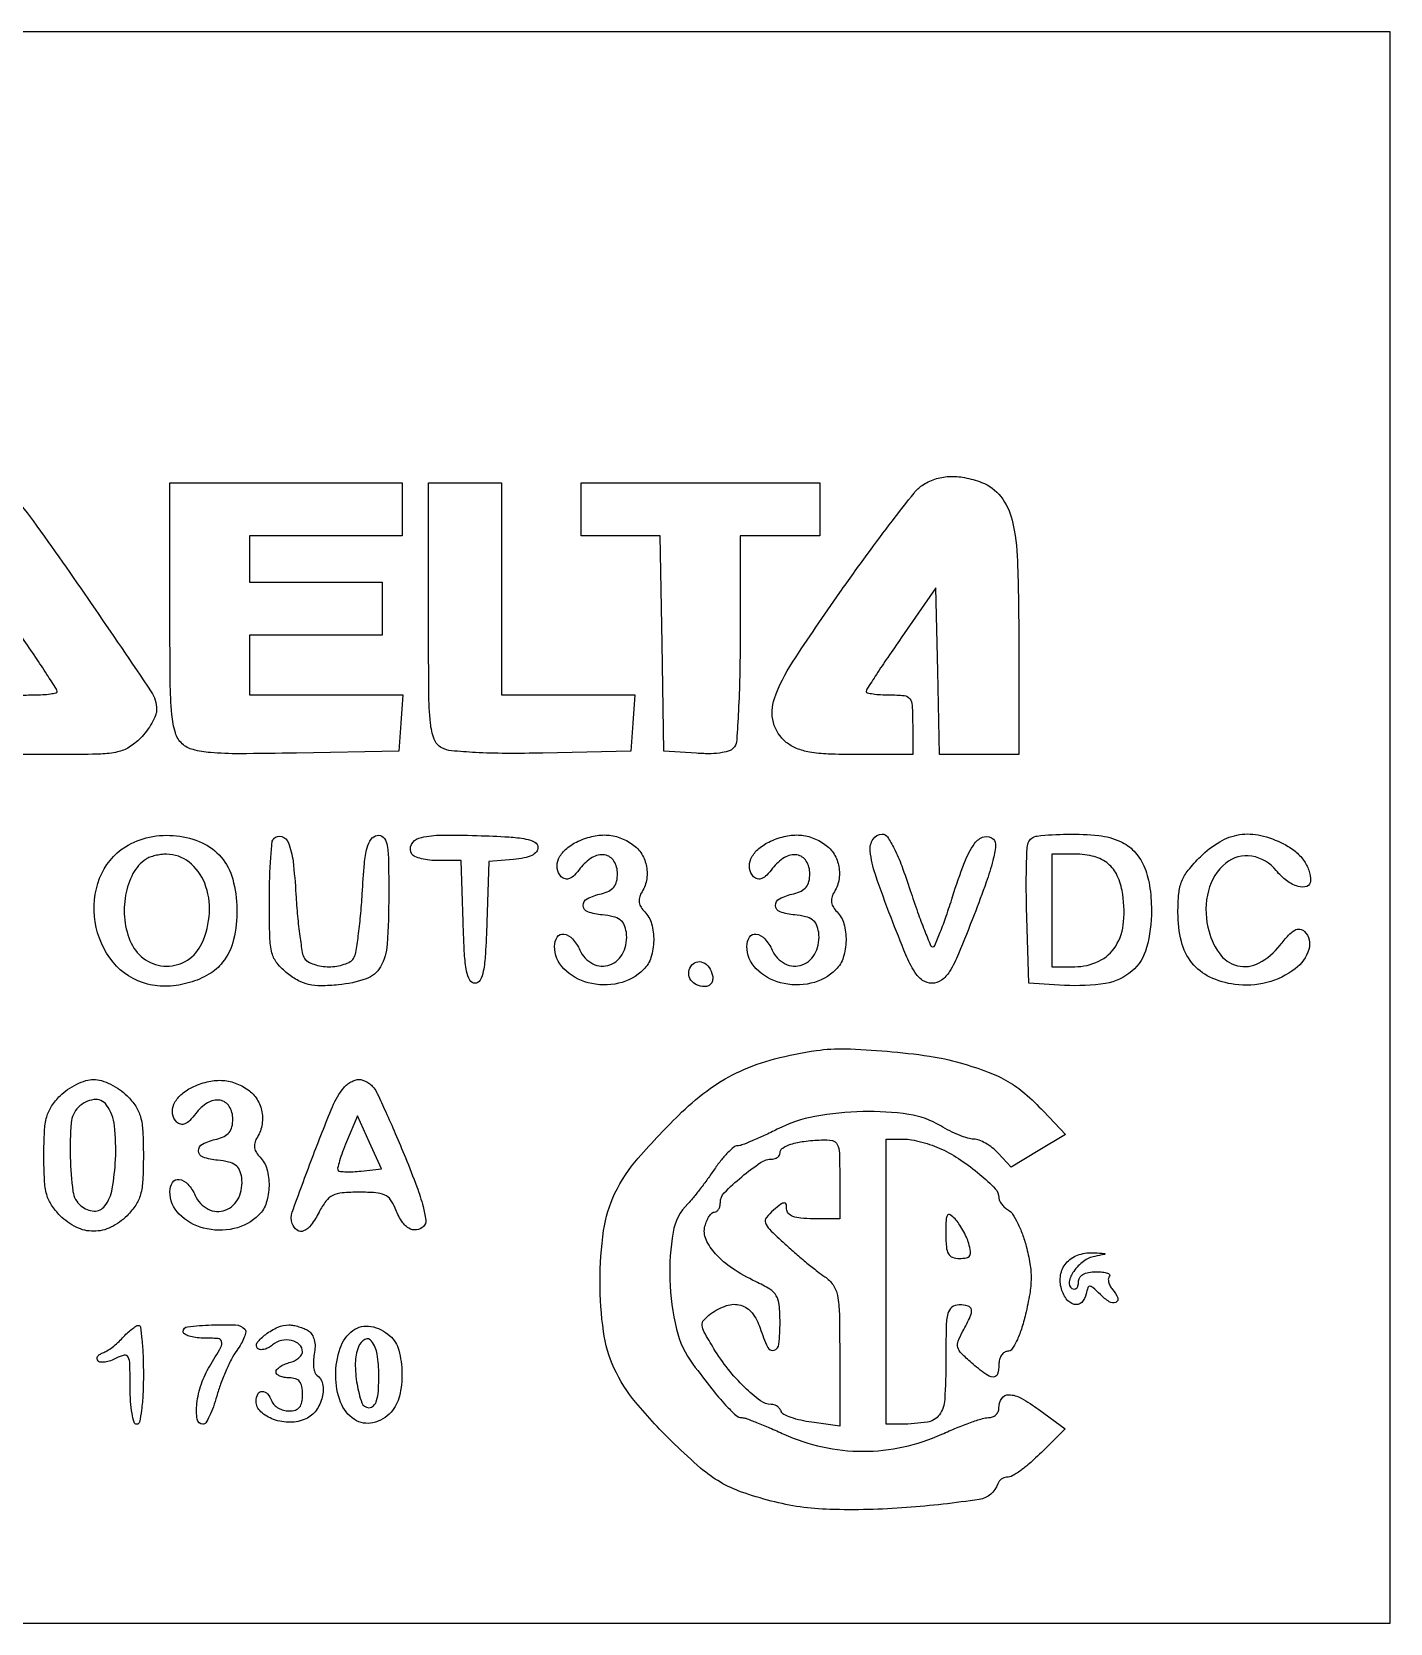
# Model space of a CAD drawing. Extents: x 0 to 414, y 0 to 240.
# Drawn here: x 209.2 to 414, y 0 to 240 of the extents above; entities that cross this region are included whole.
import ezdxf

# ---------------------------------------------------------------- set-up
doc = ezdxf.new("R2010")
doc.units = 0

msp = doc.modelspace()

# ---------------------------------------------------------------- linework, layer by layer
msp.add_lwpolyline([(0, 120), (0, 0), (207, 0), (414, 0), (414, 120), (414, 240), (207, 240), (0, 240)], close=True)
for points in [[(352.387004, 172.042961, -0.13697), (355.296839, 169.896443, -0.108719), (356.989869, 166.359101, -0.049446), (357.804905, 160.172845, -0.008046), (358, 148.04966), (358, 131), (352.029877, 131), (346.059754, 131), (345.779877, 143.569257), (345.5, 156.138515), (340.25, 148.582512, 0.002974), (338.237722, 145.64928, 0.004632), (336.542188, 143.095317, 0.001491), (335.105427, 140.87254, 0.143688), (335, 140.513255, 0.351016), (335.161837, 140.311131, 0.01872), (336.028125, 140.150769, 0.02263), (337.158189, 140.036979, 0.013777), (338.5, 140, -0.023974), (340.709242, 139.894012, -0.206324), (341.555556, 139.428571, -0.154453), (341.929858, 138.4175, -0.012019), (342, 135.5), (342, 131), (333.610784, 131, -0.009353), (329.237004, 131.081819, -0.03346), (326.457149, 131.372825, -0.05284), (324.501964, 131.928237, -0.074713), (322.944117, 132.844168, -0.15913), (321.006205, 135.837683, -0.151789), (321.159852, 139.461976, -0.059299), (323.892966, 144.949337, -0.008293), (331.034116, 155.451648, -0.004313), (335.152767, 161.192098, -0.00598), (338.950008, 166.260943, -0.003846), (342.214631, 170.444876, -0.0725), (343.423289, 171.58393, -0.072936), (345.317734, 172.535302, -0.067256), (347.459341, 172.937134, -0.060611), (349.826396, 172.771386, -0.043111)], [(265, 168), (265, 164), (253.5, 164), (242, 164), (242, 160.5), (242, 157), (252, 157), (262, 157), (262, 153), (262, 149), (252, 149), (242, 149), (242, 144.5), (242, 140), (253.557498, 140), (265.114996, 140), (264.807498, 135.75), (264.5, 131.5), (249.108364, 131.223191, -0.00333), (240.466687, 131.125333, -0.021487), (236.107476, 131.292383, -0.044225), (233.49749, 131.739498, -0.119947), (231.858364, 132.628178, -0.13848), (230.823351, 134.278968, -0.04867), (230.296964, 137.052634, -0.020273), (230.05141, 141.984706, -0.002301), (230, 153.154988), (230, 172), (247.5, 172), (265, 172)], [(280, 156), (280, 140), (290.057498, 140), (300.114996, 140), (299.807498, 135.75), (299.5, 131.5), (286.23864, 131.220896, -0.006624), (280.675562, 131.177527, -0.011498), (276.057941, 131.30892, -0.010191), (272.443988, 131.568931, -0.100131), (270.98864, 132.00608, -0.182563), (269.852441, 133.306114, -0.065225), (269.289211, 135.746383, -0.022272), (269.045363, 140.428732, -0.001874), (269, 152.535184), (269, 172), (274.5, 172), (280, 172)], [(328, 168), (328, 164), (322, 164), (316, 164), (315.984687, 148.75, -0.005071), (315.918499, 142.811525, -0.00745), (315.729638, 137.594567, -0.003946), (315.470525, 133.206105, -0.125224), (315.137939, 132.18895, -0.154438), (314.477787, 131.633845, -0.055074), (313.281295, 131.286315, -0.040409), (311.600982, 131.131512, -0.018614), (309.403252, 131.18895), (304.5, 131.5), (304.225229, 147.75), (303.950457, 164), (297.975229, 164), (292, 164), (292, 168), (292, 172), (310, 172), (328, 172)], [(237.717004, 115.542614, -0.112066), (239.472273, 112.22923, -0.062296), (240.111167, 107.680146, -0.062126), (239.609465, 103.095326, -0.108784), (237.956669, 99.672043, -0.094221), (235.882987, 97.866478, -0.061416), (232.958206, 96.609765, -0.059454), (229.699147, 96.069165, -0.073008), (226.633022, 96.377258, -0.161991), (221.433265, 99.688871, -0.131659), (218.720935, 105.751156, -0.131829), (219.404897, 112.351283, -0.16255), (223.311367, 117.106824, -0.090156), (226.924979, 118.554344, -0.077488), (231.019917, 118.744928, -0.080063), (234.854342, 117.692202, -0.108599)], [(249, 109.921051, 0.008044), (249.250521, 106.604513, 0.010764), (249.590774, 103.606496, 0.008151), (249.967362, 101.128838, 0.102171), (250.309017, 100.25, 0.122217), (250.821335, 99.769699, 0.045879), (251.726963, 99.367188, 0.042007), (252.837503, 99.092386, 0.039674), (254, 99, 0.039674), (255.162497, 99.092386, 0.042007), (256.273037, 99.367188, 0.045879), (257.178665, 99.769699, 0.122217), (257.690983, 100.25, 0.102491), (258.032603, 101.130394, 0.008072), (258.409226, 103.626833, 0.010706), (258.749483, 106.647214, 0.007987), (259, 109.990282, -0.006904), (259.333479, 114.573698, -0.040835), (259.735539, 116.943485, -0.093181), (260.332962, 118.227416, -0.192682), (261.25, 118.813606, -0.241762), (262.168551, 118.543136, -0.155994), (262.712243, 117.549149, -0.043412), (262.951956, 115.258304, -0.004372), (263, 109.764454, -0.015927), (262.765013, 102.389334, -0.112531), (261.753648, 98.973051, -0.184314), (259.587926, 97.169824, -0.058809), (255.417873, 96.270984, -0.020633), (252.769908, 96.129037, -0.057782), (250.924563, 96.320048, -0.070026), (249.380405, 96.898459, -0.042535), (247.75, 97.974226, -0.054524), (246.170433, 99.528115, -0.109991), (245.390426, 101.080736, -0.05549), (245.067445, 103.448308, -0.006179), (245, 108.905913, -0.007317), (245.04986, 112.312737, -0.010842), (245.201953, 115.295149, -0.006258), (245.413601, 117.774675, -0.173647), (245.6875, 118.354167, -0.283351), (246.878635, 118.637051, -0.222953), (247.862106, 117.706448, -0.064757), (248.563323, 114.90121, -0.014078)], [(285.5, 117, -0.175358), (285.255863, 116.325297, -0.106214), (284.579764, 115.795365, -0.066545), (283.435899, 115.415967, -0.026147), (281.786756, 115.191826), (278.073512, 114.883652), (277.786756, 105.691826, -0.006163), (277.577853, 100.893867, -0.034051), (277.258487, 98.329764, -0.07622), (276.766308, 96.956494, -0.275282), (276, 96.5, -0.276043), (275.23312, 96.958306, -0.075785), (274.74113, 98.339588, -0.033858), (274.42177, 100.918611, -0.00611), (274.212474, 105.75), (273.924948, 115), (270.521491, 115, -0.02721), (269.173211, 115.073428, -0.03374), (267.936252, 115.29375, -0.035898), (266.95692, 115.613392, -0.158808), (266.5, 116, -0.251409), (266.413793, 117.412296, -0.219155), (267.550616, 118.384821, -0.065245), (270.590449, 118.831418, -0.0117), (276.331542, 118.786447, -0.006185), (281.116073, 118.577701, -0.03413), (283.674183, 118.258332, -0.076396), (285.044236, 117.766078, -0.274974)], [(299.777494, 117.443296, -0.101412), (301.14754, 115.995032, -0.095503), (301.874197, 114.093912, -0.093373), (301.850273, 112.021865, -0.091906), (301.075438, 110.087821, 0.086133), (300.786984, 109.391044, 0.100666), (300.772685, 108.676394, 0.091659), (301.04446, 107.961868, 0.059854), (301.590751, 107.266392, -0.130198), (302.630966, 105.47653, -0.071622), (302.947678, 102.946226, -0.071025), (302.53652, 100.403162, -0.121415), (301.430073, 98.57293, -0.142658), (297.654169, 96.500359, -0.118912), (293.061163, 96.583603, -0.134056), (289.396307, 98.688572, -0.198267), (288, 102.071429, -0.142885), (288.409126, 103.473861, -0.296144), (289.40402, 103.926855, -0.177281), (290.70944, 103.214584, -0.07335), (291.818046, 101.5, 0.167367), (293.773827, 99.43891, 0.214982), (296.353872, 99.293161, 0.193482), (298.372183, 101.170878, 0.146038), (298.826764, 104.194958, 0.071742), (298.492821, 105.338768, 0.130422), (297.879581, 106.086832, 0.100652), (296.853923, 106.549928, 0.03195), (295.189295, 106.817886, -0.058937), (293.008392, 107.290626, -0.310329), (292.317114, 108.223387, -0.295589), (292.929741, 109.248107, -0.056391), (295.074139, 110.017502, 0.056864), (296.198495, 110.422109, 0.108939), (296.942927, 111.019263, 0.110436), (297.361043, 111.867998, 0.059509), (297.5, 113.03139, 0.13999), (296.955511, 114.938015, 0.22065), (295.556971, 115.854516, 0.175233), (293.670477, 115.469802, 0.094173), (291.887751, 113.855339, -0.028611), (290.995805, 112.805581, -0.098187), (290.267805, 112.292918, -0.168257), (289.62734, 112.238729, -0.134445), (289.021209, 112.582783, -0.164244), (288.410043, 113.811223, -0.138077), (288.611476, 115.257976, -0.106303), (289.637381, 116.681203, -0.071186), (291.308337, 117.805536, -0.050933), (293.614774, 118.643201, -0.072461), (295.780848, 118.864744, -0.076703), (297.826711, 118.458856, -0.065608)], [(328.777494, 117.443296, -0.101412), (330.14754, 115.995032, -0.095503), (330.874197, 114.093912, -0.093373), (330.850273, 112.021865, -0.091906), (330.075438, 110.087821, 0.086133), (329.786984, 109.391044, 0.100666), (329.772685, 108.676394, 0.091659), (330.04446, 107.961868, 0.059854), (330.590751, 107.266392, -0.130198), (331.630966, 105.47653, -0.071622), (331.947678, 102.946226, -0.071025), (331.53652, 100.403162, -0.121415), (330.430073, 98.57293, -0.142658), (326.654169, 96.500359, -0.118912), (322.061163, 96.583603, -0.134056), (318.396307, 98.688572, -0.198267), (317, 102.071429, -0.142885), (317.409126, 103.473861, -0.296144), (318.40402, 103.926855, -0.177281), (319.70944, 103.214584, -0.07335), (320.818046, 101.5, 0.167367), (322.773827, 99.43891, 0.214982), (325.353872, 99.293161, 0.193482), (327.372183, 101.170878, 0.146038), (327.826764, 104.194958, 0.071742), (327.492821, 105.338768, 0.130422), (326.879581, 106.086832, 0.100652), (325.853923, 106.549928, 0.03195), (324.189295, 106.817886, -0.058937), (322.008392, 107.290626, -0.310329), (321.317114, 108.223387, -0.295589), (321.929741, 109.248107, -0.056391), (324.074139, 110.017502, 0.056864), (325.198495, 110.422109, 0.108939), (325.942927, 111.019263, 0.110436), (326.361043, 111.867998, 0.059509), (326.5, 113.03139, 0.13999), (325.955511, 114.938015, 0.22065), (324.556971, 115.854516, 0.175233), (322.670477, 115.469802, 0.094173), (320.887751, 113.855339, -0.028611), (319.995805, 112.805581, -0.098187), (319.267805, 112.292918, -0.168257), (318.62734, 112.238729, -0.134445), (318.021209, 112.582783, -0.164244), (317.410043, 113.811223, -0.138077), (317.611476, 115.257976, -0.106303), (318.637381, 116.681203, -0.071186), (320.308337, 117.805536, -0.050933), (322.614774, 118.643201, -0.072461), (324.780848, 118.864744, -0.076703), (326.826711, 118.458856, -0.065608)], [(341.644094, 110.5, 0.006153), (342.749823, 107.241443, 0.00991), (343.78058, 104.496875, 0.004064), (344.712524, 102.211564, 0.302626), (345.030059, 102, 0.302076), (345.343319, 102.20826, 0.005153), (346.160279, 104.212525, 0.011218), (347.059955, 106.644619, 0.006993), (348.010036, 109.532, -0.014847), (349.8036, 114.707585, -0.063362), (351.339134, 117.587534, -0.171301), (352.764974, 118.59493, -0.2717), (354.171399, 118.228601, -0.231585), (354.510353, 117.239838, -0.031144), (354.089481, 115.017438, -0.02309), (353.091235, 111.739367, -0.006834), (351.265503, 106.820983, -0.005464), (348.922281, 100.954894, -0.040178), (347.552933, 98.26763, -0.098285), (346.34402, 96.963502, -0.15813), (344.915099, 96.5, -0.154302), (343.495741, 96.948702, -0.100618), (342.305278, 98.206614, -0.041611), (340.97575, 100.797469, -0.00577), (338.735413, 106.416229, -0.00956), (336.380015, 112.894054, -0.056164), (335.600761, 116.421523, -0.168584), (336.023666, 118.237352, -0.25746), (337.406591, 119, -0.250904), (338.197066, 118.576685, -0.031263), (339.207093, 116.832816, -0.026271), (340.352148, 114.19784, -0.010645)], [(373.342675, 117.889728, -0.097119), (375.379863, 116.431802, -0.083846), (376.842819, 114.240722, -0.067839), (377.715713, 111.271629, -0.037634), (378, 107.5, -0.064574), (377.271418, 101.882101, -0.151293), (375.05188, 98.328066, -0.140483), (371.082253, 96.492601, -0.052754), (364.903846, 96.192405), (359.5, 96.5), (359.211631, 106.428821, -0.005089), (359.138083, 110.328401, -0.007028), (359.156897, 113.829147, -0.004646), (359.240976, 116.755611, -0.082283), (359.430246, 117.678821, -0.280601), (360.771985, 118.714267, -0.023747), (365.316427, 118.999316, -0.03029), (370.072954, 118.783205, -0.080564)], [(397.928479, 117.536985, -0.049318), (399.661767, 116.411751, -0.067444), (400.944726, 115.066629, -0.074851), (401.729787, 113.549948, -0.082239), (402, 111.918213, -0.320871), (401.432927, 111.125545, -0.157603), (400.127964, 111.104415, -0.086072), (398.367224, 111.994748, -0.066195), (396.82134, 113.5, 0.188001), (393.129338, 115.676204, 0.21631), (389.210645, 114.612307, 0.159595), (386.5907, 110.462222, 0.116219), (386.507195, 104.967243, 0.096442), (388.192396, 101.073889, 0.18308), (390.956904, 99.150497, 0.188433), (394.239549, 99.568925, 0.10222), (397.389319, 102.238203, -0.018865), (398.678074, 103.762762, -0.078068), (399.61663, 104.514738, -0.160258), (400.376399, 104.670209, -0.168937), (401.061134, 104.338866, -0.279898), (401.728821, 101.605373, -0.154091), (399.681835, 98.689235, -0.100773), (395.40616, 96.612676, -0.096442), (390.588815, 96.328326, -0.077174), (386.806556, 97.446198, -0.115198), (384.116616, 99.580831, -0.10737), (382.530143, 102.80976, -0.060767), (382, 107.155764, -0.023042), (382.133002, 110.040282, -0.072785), (382.587018, 111.916119, -0.075141), (383.550805, 113.550598, -0.02566), (385.4, 115.6, -0.062788), (388.301321, 117.85167, -0.095586), (391.295308, 118.924194, -0.095487), (394.47569, 118.806455, -0.062544)], [(226.399704, 115.234687, 0.125114), (224.435679, 113.053831, 0.077299), (223.311686, 109.771349, 0.071839), (223.191666, 106.043637, 0.079235), (224.151757, 102.566275, 0.141821), (226.323804, 100.035622, 0.144926), (229.493066, 99.083331, 0.145529), (232.660033, 100.01112, 0.143283), (234.828561, 102.523076, 0.093205), (235.96792, 107.145791, 0.108695), (235.245224, 111.602506, 0.130645), (232.893018, 114.780847, 0.170077), (229.5, 115.969374, 0.031851), (228.653564, 115.9154, 0.026336), (227.764288, 115.75356, 0.027127), (226.962421, 115.516959, 0.061971)], [(363, 107.5), (363, 99), (366.428571, 99, 0.112894), (370.058576, 99.83019, 0.142294), (372.610404, 102.12474, 0.119413), (373.814832, 105.783167, 0.066545), (373.567025, 110.49442, 0.072327), (372.710344, 112.996727, 0.116369), (371.254772, 114.704124, 0.105907), (369.080561, 115.680607, 0.052823), (366.065741, 116), (363, 116)], [(311.823324, 97.667134, -0.082815), (311.840657, 97.008508, -0.120928), (311.62654, 96.471852, -0.131351), (311.205027, 96.124479, -0.107426), (310.632341, 96, -0.107481), (309.426639, 96.26221, -0.135832), (308.556117, 96.992904, -0.150378), (308.238325, 98.005956, -0.140675), (308.532624, 99.052786, -0.174919), (309.347864, 99.699843, -0.182771), (310.371103, 99.66197, -0.142821), (311.302492, 98.905288, -0.103679)], [(349.171431, 84.515959, -0.018144), (353.386191, 83.119792, -0.042984), (356.371785, 81.706637, -0.046658), (358.924085, 79.879734, -0.025048), (361.721599, 77.19636), (365.038015, 73.679935), (360.940022, 71.236187), (356.84203, 68.792438), (354.88206, 70.896219, 0.038805), (354.005752, 71.701524, 0.036134), (352.995211, 72.383112, 0.038189), (352.005812, 72.854735, 0.091829), (351.211045, 73.003738, -0.073827), (350.336642, 73.135508, -0.021146), (349.040832, 73.59278, -0.020791), (347.604927, 74.239371, -0.020713), (346.22583, 75.003738, 0.101205), (341.426452, 76.732827, 0.041193), (334.465224, 77.163116, 0.040981), (327.259433, 76.421762, 0.071386), (321.580522, 74.495815, -0.008075), (319.617573, 73.539486, -0.010508), (317.788737, 72.731138, -0.008355), (316.242846, 72.116453, -0.089091), (315.580522, 71.993167, 0.176291), (315.019251, 71.784896, 0.023627), (314.083028, 70.909979, 0.024939), (313.036355, 69.721696, 0.018599), (312, 68.315313, -0.007309), (310.940715, 66.807697, -0.007052), (309.82537, 65.313439, -0.006997), (308.80633, 64.025347, -0.025466), (308.107644, 63.251219, 0.154505), (305.8832, 58.963351, 0.050964), (305.379827, 51.797485, 0.050749), (306.375506, 44.362203, 0.102611), (308.875676, 39.038236, 0.006117), (311.730722, 35.327312, 0.018492), (313.797206, 32.898605, 0.021819), (315.347915, 31.348526, 0.187545), (316.244412, 31, -0.088732), (316.818943, 30.897232, -0.005275), (318.474063, 30.265625, -0.007804), (320.435723, 29.457646, -0.00567), (322.593712, 28.5, 0.054107), (328.391729, 26.572872, 0.053245), (334.5, 25.920548, 0.053245), (340.608271, 26.572872, 0.054107), (346.406288, 28.5, -0.009907), (348.613546, 29.457208, -0.011922), (350.725786, 30.265625, -0.010648), (352.525553, 30.862832, -0.074914), (353.435923, 31, 0.090975), (354.033035, 31.109551, 0.09568), (354.540552, 31.423289, 0.099593), (354.880153, 31.891213, 0.107732), (355, 32.440983, -0.14789), (355.440479, 33.89762, -0.260861), (356.527463, 34.454076, -0.11998), (358.369634, 33.932272, -0.029822), (361.019682, 32.216913), (364.998737, 29.290683), (362.593561, 26.895342, -0.009154), (360.24384, 24.639387, -0.02472), (358.47116, 23.154433, -0.033627), (357.102457, 22.256441, -0.129064), (356.12554, 22, 0.093935), (355.734071, 21.9258, 0.069964), (355.350419, 21.709008, 0.068244), (355.032571, 21.388017, 0.080073), (354.833333, 21.00939, -0.281269), (352.037017, 18.66442, -0.018395), (341.088498, 17.425527, -0.026188), (329.496626, 17.152757, -0.056552), (320.675835, 18.412185, -0.020696), (316.188749, 19.781497, -0.048659), (313.015524, 21.255344, -0.044687), (310.030575, 23.392514, -0.01516), (306.087679, 27, -0.025271), (300.259483, 33.269413, -0.06731), (297.000647, 38.421491, -0.073265), (295.37937, 43.990192, -0.034274), (294.863986, 51.5, -0.035055), (295.404741, 59.203496, -0.077312), (297.112213, 64.833189, -0.067122), (300.619362, 70.153229, -0.021386), (307.166472, 77.046523, -0.037116), (311.513952, 80.665354, -0.047546), (316.017901, 83.273941, -0.044484), (321.171155, 85.102863, -0.02722), (327.5, 86.370648, -0.042861), (331.815915, 86.619538, -0.014328), (338.132985, 86.260849, -0.014607), (344.516082, 85.526217, -0.034964)], [(223.545455, 79.545455, -0.05064), (224.841077, 77.956979, -0.079677), (225.563793, 76.35582, -0.053798), (225.90775, 74.189831, -0.012499), (226, 70.5, -0.012499), (225.90775, 66.810169, -0.053798), (225.563793, 64.64418, -0.079677), (224.841077, 63.043021, -0.05064), (223.545455, 61.454545, -0.082654), (221.108277, 59.712909, -0.114378), (218.5, 59.10834, -0.114378), (215.891723, 59.712909, -0.082654), (213.454545, 61.454545, -0.05064), (212.158923, 63.043021, -0.079677), (211.436207, 64.64418, -0.053798), (211.09225, 66.810169, -0.012499), (211, 70.5, -0.012499), (211.09225, 74.189831, -0.053798), (211.436207, 76.35582, -0.079677), (212.158923, 77.956979, -0.05064), (213.454545, 79.545455, -0.046014), (214.584818, 80.484854, -0.03719), (215.949148, 81.278977, -0.038507), (217.330305, 81.823919, -0.074846), (218.5, 82, -0.074846), (219.669695, 81.823919, -0.038507), (221.050852, 81.278977, -0.03719), (222.415182, 80.484854, -0.046014)], [(241.777494, 80.443296, -0.101412), (243.14754, 78.995032, -0.095503), (243.874197, 77.093912, -0.093373), (243.850273, 75.021865, -0.091906), (243.075438, 73.087821, 0.086133), (242.786984, 72.391044, 0.100666), (242.772685, 71.676394, 0.091659), (243.04446, 70.961868, 0.059854), (243.590751, 70.266392, -0.130198), (244.630966, 68.47653, -0.071622), (244.947678, 65.946226, -0.071025), (244.53652, 63.403162, -0.121415), (243.430073, 61.57293, -0.142658), (239.654169, 59.500359, -0.118912), (235.061163, 59.583603, -0.134056), (231.396307, 61.688572, -0.198267), (230, 65.071429, -0.142885), (230.409126, 66.473861, -0.296144), (231.40402, 66.926855, -0.177281), (232.70944, 66.214584, -0.07335), (233.818046, 64.5, 0.167367), (235.773827, 62.43891, 0.214982), (238.353872, 62.293161, 0.193482), (240.372183, 64.170878, 0.146038), (240.826764, 67.194958, 0.071742), (240.492821, 68.338768, 0.130422), (239.879581, 69.086832, 0.100652), (238.853923, 69.549928, 0.03195), (237.189295, 69.817886, -0.058937), (235.008392, 70.290626, -0.310329), (234.317114, 71.223387, -0.295589), (234.929741, 72.248107, -0.056391), (237.074139, 73.017502, 0.056864), (238.198495, 73.422109, 0.108939), (238.942927, 74.019263, 0.110436), (239.361043, 74.867998, 0.059509), (239.5, 76.03139, 0.13999), (238.955511, 77.938015, 0.22065), (237.556971, 78.854516, 0.175233), (235.670477, 78.469802, 0.094173), (233.887751, 76.855339, -0.028611), (232.995805, 75.805581, -0.098187), (232.267805, 75.292918, -0.168257), (231.62734, 75.238729, -0.134445), (231.021209, 75.582783, -0.164244), (230.410043, 76.811223, -0.138077), (230.611476, 78.257976, -0.106303), (231.637381, 79.681203, -0.071186), (233.308337, 80.805536, -0.050933), (235.614774, 81.643201, -0.072461), (237.780848, 81.864744, -0.076703), (239.826711, 81.458856, -0.065608)], [(260.729582, 80.75, -0.055425), (261.277024, 79.85995, -0.003702), (262.536187, 77.138043, -0.0053), (263.98199, 73.859016, -0.00394), (265.511322, 70.209296, -0.007738), (267.23123, 65.819879, -0.024985), (268.180838, 62.834937, -0.034193), (268.572856, 60.793147, -0.230646), (268.246428, 59.846428, -0.164888), (267.16238, 59.311276, -0.177477), (266.014046, 59.567542, -0.111603), (264.903917, 60.695011, -0.048047), (263.963068, 62.597139, 0.06681), (263.280773, 63.855798, 0.131458), (262.401471, 64.565716, 0.08642), (261.028575, 64.909537, 0.018246), (258.550431, 65, 0.020491), (255.974775, 64.894399, 0.094872), (254.5455, 64.497094, 0.118508), (253.527273, 63.646004, 0.040373), (252.5, 62, -0.038044), (251.300835, 60.058525, -0.134913), (250.166963, 59.15422, -0.268368), (249.203047, 59.269812, -0.14109), (248.452004, 60.26448, -0.180343), (248.435493, 61.99205, -0.00379), (251.458957, 70.151174, -0.006763), (254.514923, 77.892532, -0.074419), (256.220279, 80.75, -0.052781), (256.705034, 81.228306, -0.042949), (257.312599, 81.632812, -0.044571), (257.944794, 81.909438, -0.081022), (258.5, 82, -0.081783), (259.051678, 81.909157, -0.046176), (259.672673, 81.632812, -0.04454), (260.263974, 81.228283, -0.054959)], [(216.2, 77.8, 0.177486), (215.120258, 75.470834, 0.027151), (214.972231, 70.275103, 0.02675), (215.383483, 65.099576, 0.188509), (216.583823, 62.930433, 0.161254), (218.563012, 62.156012, 0.251179), (220.182831, 62.91654, 0.11642), (221.300476, 65.503134, 0.032005), (221.799984, 69.941286, 0.039468), (221.643658, 75.014003, 0.128048), (220.453435, 78.134278, 0.279985), (218.527563, 78.961463, 0.162687)], [(256.634385, 72.59646, 0.012062), (256.028183, 71.070328, 0.01843), (255.58405, 69.717094, 0.013355), (255.296103, 68.605928, 0.258607), (255.390736, 68.275931, 0.175037), (255.705519, 68.128185, 0.01611), (256.580246, 68.075588, 0.01926), (257.657121, 68.087083, 0.013907), (258.854576, 68.179471), (261.901428, 68.5), (260.098225, 72.5), (258.295022, 76.5)], [(331, 67), (331, 61), (327, 61, -0.020356), (325.118332, 61.076637, -0.068912), (323.921045, 61.343138, -0.127335), (323.250604, 61.811653, -0.178758), (323, 62.490213, 0.061311), (322.913018, 63.196898, 0.372818), (322.634793, 63.392246, 0.140693), (322.127606, 63.189011, 0.011858), (321.024402, 62.288866, 0.046496), (319.937826, 61.167794, 0.257006), (319.797687, 60.369262, 0.117466), (320.391843, 59.42839, 0.007478), (322.774402, 57.16966, 0.007389), (324.365779, 55.748394, 0.006508), (326.066543, 54.312368, 0.006551), (327.634272, 53.057308, 0.019575), (328.75, 52.255997, -0.098628), (330.001293, 51.017376, -0.102496), (330.661188, 49.410118, -0.041835), (330.942157, 46.656571, -0.004517), (331, 40.253321), (331, 29.736662), (326.771503, 30.303822, -0.02203), (325.126182, 30.598779, -0.030152), (323.680894, 31.017079, -0.03054), (322.575827, 31.4883, -0.198786), (322.18817, 31.935491, 0.090057), (321.96512, 32.342444, 0.069803), (321.594858, 32.687659, 0.069017), (321.139164, 32.920979, 0.083782), (320.666667, 33.001221, -0.162136), (319.035049, 33.546493, -0.031734), (316.649789, 35.586115, -0.032069), (314.1659, 38.329543, -0.031273), (312.030534, 41.390351, -0.008723), (310.576853, 43.876097, -0.104205), (310.245454, 44.93219, -0.209554), (310.50223, 45.715621, -0.05244), (311.522828, 46.640351, -0.076052), (313.94008, 47.897448, -0.152809), (316.068515, 47.949555, -0.159706), (317.784038, 46.787119, -0.085143), (319, 44.5, 0.027489), (320.138176, 41.597747, 0.373347), (321.094947, 41.161897, 0.306306), (321.842885, 42.069701, 0.023675), (322, 45.386059, 0.021937), (321.885146, 48.002605, 0.113584), (321.441063, 49.37041, 0.121088), (320.457489, 50.36241, 0.026405), (318.324211, 51.516393, -0.035969), (314.822211, 53.498194, -0.061101), (312.270427, 55.686784, -0.081409), (310.841637, 57.880214, -0.169258), (310.681421, 59.889755, -0.036845), (310.957592, 60.697523, -0.048579), (311.330649, 61.380116, -0.057565), (311.738642, 61.852623, -0.188055), (312.116631, 62, 0.160979), (312.453576, 62.111368, 0.096527), (312.74051, 62.425676, 0.078036), (312.934318, 62.894909, 0.059052), (313, 63.449109, -0.197509), (313.600079, 64.90897, -0.023759), (316.216526, 67.313862, -0.025642), (319.068231, 69.457142, -0.149407), (320.844391, 70, 0.078703), (321.285832, 70.069919, 0.09068), (321.66054, 70.272211, 0.100779), (321.911047, 70.573258, 0.123914), (322, 70.926676, -0.254754), (322.398852, 71.658689, -0.067479), (323.646839, 72.243551, -0.045415), (325.604645, 72.666433, -0.019954), (328.25, 72.883999, -0.054946), (329.895523, 72.772551, -0.243706), (330.64025, 72.199916, -0.10296), (330.94774, 70.898434, -0.006702)], [(346.348871, 71.501369, -0.035742), (349.26325, 69.850544, -0.028828), (352.140831, 67.687993, -0.024798), (354.457906, 65.522052, -0.194787), (355, 64.183341, 0.108799), (355.104318, 63.709608, 0.054384), (355.422525, 63.181337, 0.050278), (355.888198, 62.682754, 0.052257), (356.438383, 62.294421, -0.124781), (357.072951, 61.693124, -0.02678), (357.819631, 60.359765, -0.026404), (358.538824, 58.67818, -0.022505), (359.120647, 56.838728, -0.024432), (359.687575, 54.210956, -0.043329), (359.857972, 52.003214, -0.039543), (359.650342, 49.666434, -0.016947), (359.02255, 46.593997, -0.018514), (358.387515, 44.321307, -0.034416), (357.681038, 42.54375, -0.040938), (356.970512, 41.328114, -0.244724), (356.340285, 41, 0.147472), (355.829165, 40.845897, 0.099003), (355.393709, 40.4125, 0.082674), (355.100139, 39.764592, 0.065207), (355, 39, -0.073955), (354.786318, 37.563235, -0.349137), (354.146596, 37.122095, -0.145058), (353.009017, 37.54538, -0.016498), (350.848152, 39.283231, -0.02054), (349.342776, 40.689543, -0.129207), (348.823735, 41.593251, -0.158366), (348.871023, 42.542597, -0.035452), (349.562716, 44.03201, 0.015577), (350.694398, 46.235313, 0.147101), (350.852682, 47.273948, 0.303044), (350.358081, 47.827328, 0.063317), (349, 48, 0.163661), (347.919245, 47.636508, 0.173643), (347.309642, 46.702079, 0.053613), (347.050423, 44.673053, 0.004986), (347, 39.616631, -0.014285), (346.832288, 33.747432, -0.139785), (346.025501, 31.429174, -0.204606), (344.247202, 30.327896, -0.036208), (340.25, 30.013655), (338, 30), (338, 51.5), (338, 73), (340.598871, 73, -0.043197), (341.818919, 72.894399, -0.020573), (343.359968, 72.559777, -0.020218), (344.952189, 72.075276, -0.027033)], [(347, 58.714286, 0.019809), (347.078813, 56.725753, 0.107581), (347.389151, 55.699152, 0.184114), (348.008481, 55.178824, 0.083844), (349.067388, 55, 0.047809), (350.103247, 55.099273, 0.209345), (350.597942, 55.440493, 0.179286), (350.726552, 56.076754, 0.034009), (350.460064, 57.25, 0.032197), (350.100257, 58.218487, 0.021958), (349.574451, 59.269196, 0.022183), (348.975141, 60.241759, 0.040953), (348.392677, 60.964286, 0.053213), (347.642648, 61.601342, 0.427029), (347.24518, 61.516886, 0.130794), (347.035934, 60.826133, 0.008507)], [(369.464681, 55.3224, 0.111519), (367.763182, 54.565304, 0.077923), (366.289299, 53.058913, 0.101386), (365.594836, 51.490691, 0.318129), (366.020479, 50.487343, 0.1432), (366.392218, 50.384819, 0.191452), (366.712266, 50.517757, 0.136133), (366.92841, 50.888196, 0.064485), (367, 51.440983, -0.133471), (367.181415, 52.108481, -0.128452), (367.67762, 52.603842, -0.09128), (368.508402, 52.904267, -0.041256), (369.666667, 53, -0.023294), (370.646202, 52.954341, -0.055908), (371.356715, 52.806715, -0.135434), (371.683964, 52.589594, -0.393966), (371.675343, 52.342009, 0.17442), (371.508758, 51.988192, 0.081568), (371.543698, 51.475989, 0.065749), (371.766034, 50.889208, 0.049847), (372.151177, 50.317843, -0.074842), (372.917906, 49.048318, -0.41585), (372.642141, 48.385522, -0.243022), (371.653911, 48.473181, -0.055088), (370.297619, 49.559545, 0.010398), (369.190927, 50.621152, 0.17365), (368.729417, 50.816243, 0.338017), (368.420225, 50.606592, 0.033198), (368.176676, 49.678593, -0.149944), (367.491219, 48.387145, -0.265085), (366.361678, 48.07828, -0.181304), (365.153781, 48.92258, -0.08927), (364.371593, 50.655591, -0.120029), (364.357052, 52.735746, -0.135821), (365.315174, 54.481625, -0.124648), (367.11465, 55.587058, -0.092488), (369.44113, 55.863818, -0.000991), (370.911379, 55.763644, -0.381353), (370.979738, 55.693446, -0.368955), (370.918222, 55.614746, -0.000973)], [(226, 37.5, -0.011522), (225.931377, 34.522473, -0.02162), (225.716667, 32.125, -0.018508), (225.409838, 30.332853, -0.354925), (225, 30, -0.332856), (224.608885, 30.292812, -0.026701), (224.29375, 31.62596, -0.027697), (224.072143, 33.413349, -0.016995), (224, 35.535184, 0.005644), (223.96024, 39.057156, 0.104983), (223.706215, 40.133449, 0.355078), (223.122822, 40.413417, 0.0642), (221.914354, 39.954163, -0.03763), (221.067173, 39.579718, -0.04932), (220.246212, 39.376735, -0.05852), (219.565885, 39.358415, -0.185627), (219.164354, 39.555884, -0.16388), (219.024233, 39.868152, -0.158661), (219.09906, 40.206297, -0.112733), (219.397573, 40.522268, -0.062125), (219.875, 40.761905, 0.055448), (220.515721, 41.0729, 0.021791), (221.323437, 41.632924, 0.02125), (222.151948, 42.319951, 0.024839), (222.875, 43.041667, -0.018937), (223.552143, 43.733696, -0.022532), (224.242969, 44.33151, -0.022078), (224.861346, 44.776853, -0.117875), (225.25, 44.916667, -0.405741), (225.548659, 44.684764, -0.009722), (225.779687, 42.772396, -0.01581), (225.946116, 40.369934, -0.009387)], [(241.303788, 44.362878, -0.247663), (241.431518, 43.949732, -0.043814), (241.205306, 43.142685, -0.038521), (240.742679, 42.15452, -0.025984), (240.073848, 41.103711, 0.035123), (239.276534, 39.799043, 0.016286), (238.419792, 38.006146, 0.016042), (237.63852, 36.056451, 0.021505), (237.064849, 34.240832, -0.01982), (236.557488, 32.616038, -0.029541), (235.975928, 31.245744, -0.02925), (235.400307, 30.237867, -0.253584), (234.961456, 30, -0.374559), (234.099664, 30.750936, -0.063961), (234.077221, 33.110179, -0.051832), (234.746903, 36.079709, -0.055593), (236.003738, 38.77417, 0.0073), (237.671212, 41.601127, 0.190123), (237.794597, 42.460761, 0.326384), (237.263275, 42.91434, 0.018917), (235, 43, -0.031626), (233.850749, 43.072766, -0.048861), (232.88125, 43.29375, -0.06271), (232.209557, 43.615738, -0.254951), (232, 44, -0.383305), (232.6432, 44.715747, -0.016923), (236.260428, 44.97964, -0.019863), (239.902166, 44.976954, -0.188418)], [(250.886911, 44.091055, -0.113387), (251.425325, 43.547282, -0.077099), (251.766374, 42.74229, -0.064539), (251.886182, 41.731229, -0.044512), (251.77102, 40.5825, 0.033182), (251.642173, 39.536335, 0.042629), (251.670272, 38.567697, 0.048483), (251.834567, 37.801003, 0.17919), (252.134109, 37.417116, -0.210815), (253.026681, 36.117128, -0.107631), (252.969538, 34.098999, -0.095293), (252.037376, 32.081163, -0.130865), (250.5, 30.818046, -0.105748), (248.158324, 30.302229, -0.086966), (245.629346, 30.729559, -0.101092), (243.694491, 31.895656, -0.209723), (243, 33.478561, -0.114651), (243.247822, 34.545124, -0.283528), (243.899985, 34.955483, -0.221039), (244.713256, 34.586424, -0.086036), (245.361626, 33.5, 0.104363), (245.732868, 32.926359, 0.06668), (246.364866, 32.440625, 0.06271), (247.149006, 32.111994, 0.068006), (247.968615, 32, 0.073159), (248.924318, 32.14059, 0.150197), (249.546862, 32.557672, 0.126393), (249.892999, 33.310623, 0.044891), (250, 34.5, 0.044917), (249.893532, 35.682766, 0.124434), (249.55, 36.4375, 0.149477), (248.935258, 36.857434, 0.07578), (248, 37, -0.042236), (247.234305, 37.064796, -0.061847), (246.5875, 37.25949, -0.081235), (246.148959, 37.545576, -0.2107), (246, 37.883369, -0.181596), (246.141258, 38.259476, -0.059916), (246.5875, 38.660882, -0.050447), (247.234516, 39.024544, -0.038887), (248, 39.289749, 0.049562), (248.76507, 39.573209, 0.058904), (249.4125, 39.989596, 0.068988), (249.853339, 40.468698, 0.152688), (250, 40.937765, 0.205371), (249.545173, 41.998389, 0.135061), (248.35757, 42.635017, 0.11186), (246.818018, 42.636228, 0.118225), (245.463099, 41.969375, -0.049587), (244.831259, 41.542993, -0.065524), (244.182899, 41.296224, -0.081356), (243.617383, 41.256311, -0.175134), (243.227406, 41.43926, -0.379821), (243.17588, 42.305436, -0.06493), (244.458762, 43.560794, -0.055959), (246.286873, 44.63948, -0.108194), (247.94113, 44.984687, -0.044609), (248.638798, 44.915405, -0.026606), (249.449487, 44.715866, -0.026493), (250.242329, 44.428692, -0.041037)], [(263.171259, 43.345012, -0.143586), (264.516319, 41.151214, -0.062506), (264.997609, 37.734357, -0.06197), (264.617233, 34.248651, -0.12644), (263.345012, 31.828741, -0.153015), (260.618778, 30.225685, -0.205419), (257.829758, 30.725481, -0.157277), (255.734981, 33.335719, -0.091323), (255, 37.326247, -0.079658), (255.66201, 41.455216, -0.155736), (257.597083, 44.126292, -0.205948), (260.300068, 44.755298, -0.140408)], [(258.433891, 41.688319, 0.089186), (257.96101, 39.20953, 0.044887), (258.213517, 36.024313, 0.043364), (258.938518, 33.248724, 0.317195), (260, 32.5, 0.198387), (260.705458, 32.791374, 0.123448), (261.173729, 33.569444, 0.059651), (261.430265, 35.004018, 0.014449), (261.5, 37.416667, 0.040216), (261.24754, 40.550362, 0.115961), (260.421007, 42.551614, 0.377738), (259.398009, 42.786722, 0.178859)]]:
    msp.add_lwpolyline(points, format="xyb", close=True)
for points in [[(205.376468, 170.75, -0.053687), (209.398544, 166.240387, -0.004781), (218.141429, 153.77067, -0.002312), (227.19153, 140.46518, -0.149262), (228, 137.817301, -0.093114), (227.830266, 136.913774, -0.035287), (227.278977, 135.748605, -0.033444), (226.484755, 134.534615, -0.034813), (225.545455, 133.454545, -0.056551), (223.853821, 132.107676, -0.085178), (222.114156, 131.393617, -0.047431), (219.576411, 131.075374, -0.007491), (214.545455, 131), (206, 131)], [(207.290758, 139.894012, -0.023974), (209.5, 140, 0.013777), (210.841811, 140.036979, 0.02263), (211.971875, 140.150769, 0.01872), (212.838163, 140.311131, 0.351016), (213, 140.513255, 0.143688), (212.894573, 140.87254, 0.001491), (211.457812, 143.095317, 0.004632), (209.762278, 145.64928, 0.002974), (207.75, 148.582512)]]:
    msp.add_lwpolyline(points, format="xyb")

doc.saveas('drawing.dxf')
